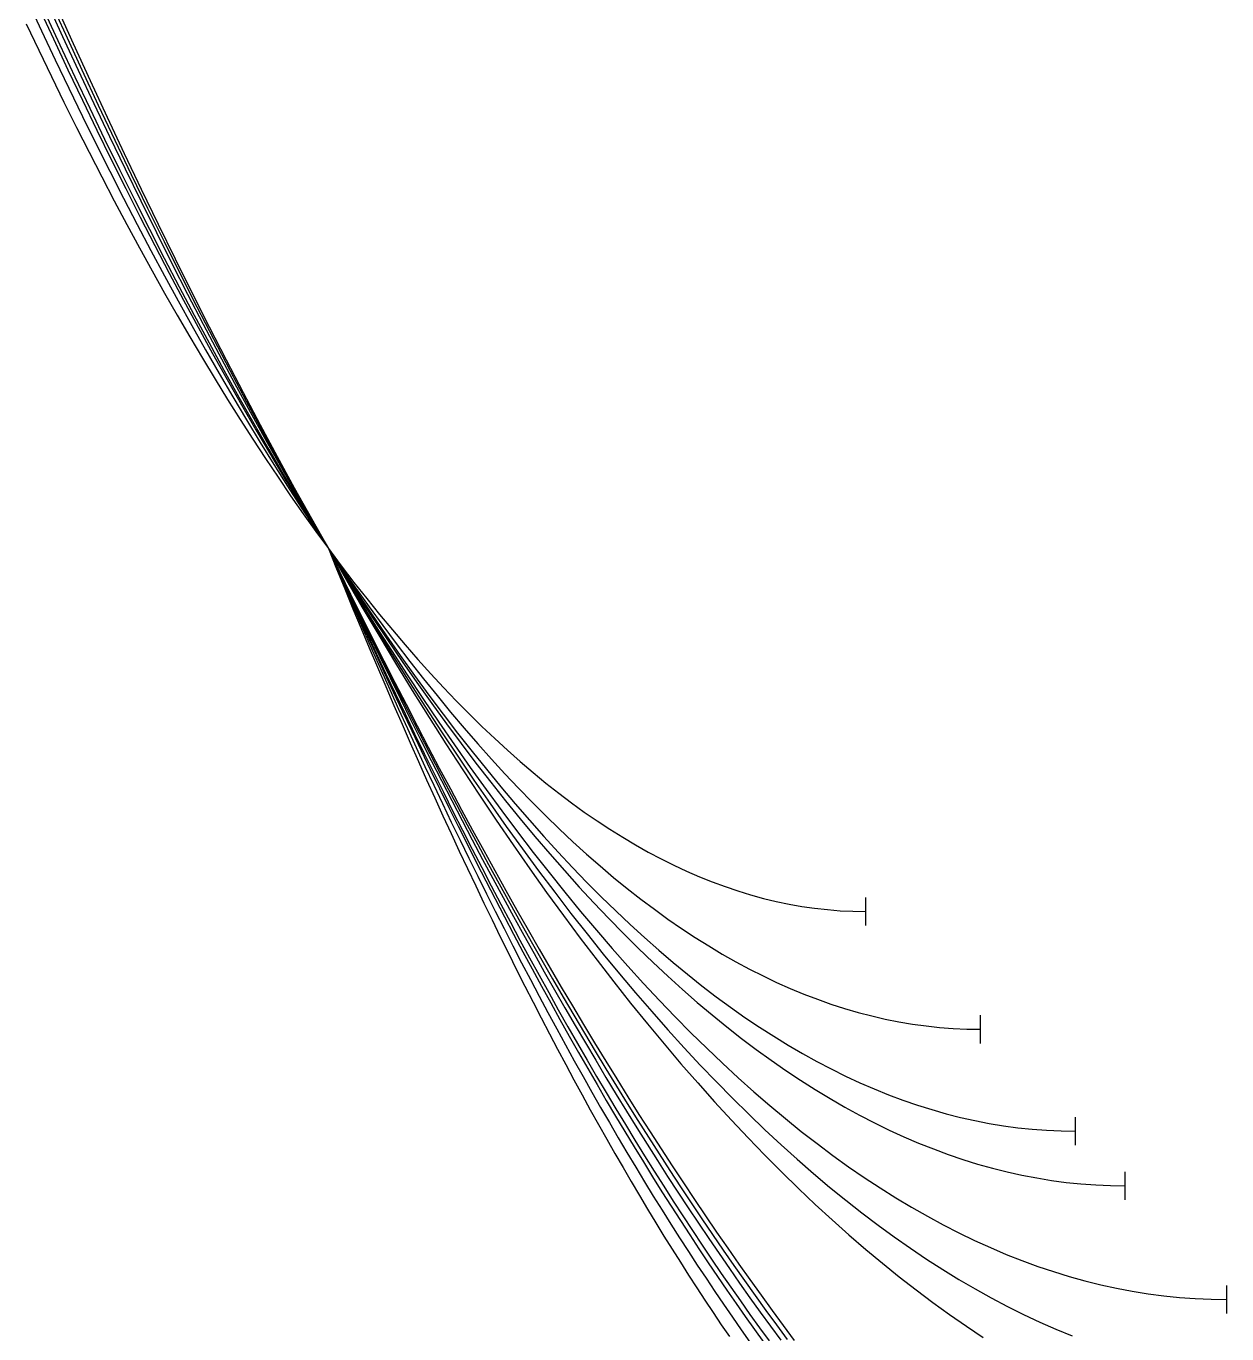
# Model space of a CAD drawing. Header units: metres. Extents: x -87 to 28195, y -4474 to 524.
# Drawn here: x 27532.9 to 27960.1, y -4133 to -3667.7 of the extents above; entities that cross this region are included whole.
import ezdxf

# ---------------------------------------------------------------- set-up
doc = ezdxf.new("R2010")
doc.units = ezdxf.units.M
for name, color, linetype in [('CATENARIES_-10_bare', 7, 'Continuous'), ('CATENARIES_-10_ICE', 7, 'Continuous'), ('CATENARIES_-19_bare', 7, 'Continuous'), ('CATENARIES_-19_HEAVY_ICE', 7, 'Continuous'), ('CATENARIES_0', 7, 'Continuous'), ('CATENARIES_0_ICE', 7, 'Continuous'), ('CATENARIES_50_theoretical', 7, 'Continuous')]:
    doc.layers.add(name, color=color, linetype=linetype)

msp = doc.modelspace()

# ---------------------------------------------------------------- linework, layer by layer
at = {"layer": 'CATENARIES_-10_bare'}
for points in [[(27541.04, -3657.59, 0), (27546.89, -3670.51, 0), (27552.74, -3683.25, 0), (27558.59, -3695.82, 0), (27564.43, -3708.21, 0), (27570.28, -3720.43, 0), (27576.13, -3732.48, 0), (27581.98, -3744.35, 0), (27587.82, -3756.06, 0), (27593.67, -3767.58, 0), (27599.52, -3778.94, 0), (27605.37, -3790.12, 0), (27611.21, -3801.13, 0), (27617.06, -3811.97, 0), (27622.91, -3822.64, 0), (27628.76, -3833.13, 0), (27634.6, -3843.45, 0), (27640.45, -3853.6, 0), (27646.2, -3863.42, 0), (27651.96, -3873.07, 0), (27657.71, -3882.55, 0), (27663.46, -3891.87, 0), (27669.22, -3901.02, 0), (27674.97, -3910.01, 0), (27680.72, -3918.82, 0), (27686.48, -3927.48, 0), (27692.23, -3935.96, 0), (27697.98, -3944.28, 0), (27703.73, -3952.44, 0), (27709.49, -3960.43, 0), (27715.24, -3968.25, 0), (27720.99, -3975.91, 0), (27726.75, -3983.4, 0), (27732.5, -3990.73, 0), (27738.25, -3997.89, 0), (27744.01, -4004.89, 0), (27749.76, -4011.72, 0), (27755.51, -4018.38, 0), (27761.27, -4024.88, 0), (27767.02, -4031.22, 0), (27772.77, -4037.38, 0), (27778.53, -4043.39, 0), (27784.28, -4049.23, 0), (27790.03, -4054.9, 0), (27795.79, -4060.41, 0), (27801.54, -4065.76, 0), (27807.29, -4070.93, 0), (27813.04, -4075.95, 0), (27818.8, -4080.8, 0), (27824.55, -4085.48, 0), (27830.3, -4090, 0), (27836.06, -4094.36, 0), (27841.81, -4098.55, 0), (27847.56, -4102.58, 0), (27853.32, -4106.44, 0), (27859.07, -4110.13, 0), (27864.82, -4113.67, 0), (27870.58, -4117.04, 0), (27876.33, -4120.24, 0), (27882.08, -4123.28, 0), (27887.84, -4126.15, 0), (27893.59, -4128.86, 0), (27899.34, -4131.41, 0), (27905.1, -4133.79, 0)], [(27640.45, -3853.6, 0), (27644.25, -3861.57, 0), (27648.04, -3869.47, 0), (27651.84, -3877.3, 0), (27655.64, -3885.06, 0), (27659.44, -3892.76, 0), (27663.23, -3900.39, 0), (27667.03, -3907.95, 0), (27670.83, -3915.44, 0), (27674.63, -3922.86, 0), (27678.42, -3930.22, 0), (27682.22, -3937.5, 0), (27686.02, -3944.72, 0), (27689.82, -3951.88, 0), (27693.61, -3958.96, 0), (27697.41, -3965.98, 0), (27701.21, -3972.93, 0), (27705.01, -3979.81, 0), (27708.8, -3986.62, 0), (27712.6, -3993.37, 0), (27716.4, -4000.05, 0), (27720.2, -4006.66, 0), (27723.99, -4013.2, 0), (27727.79, -4019.67, 0), (27731.59, -4026.08, 0), (27735.39, -4032.42, 0), (27739.18, -4038.69, 0), (27742.98, -4044.9, 0), (27746.78, -4051.04, 0), (27750.58, -4057.11, 0), (27754.37, -4063.11, 0), (27758.17, -4069.04, 0), (27761.97, -4074.91, 0), (27765.77, -4080.71, 0), (27769.56, -4086.44, 0), (27773.36, -4092.11, 0), (27777.16, -4097.71, 0), (27780.96, -4103.24, 0), (27784.75, -4108.7, 0), (27788.55, -4114.1, 0), (27792.35, -4119.43, 0), (27796.15, -4124.69, 0), (27799.94, -4129.88, 0), (27803.74, -4135.01, 0)]]:
    msp.add_polyline3d(points, dxfattribs=at)
at = {"layer": 'CATENARIES_-10_ICE'}
msp.add_line((27923.99, -4085.38), (27923.99, -4075.38), dxfattribs=at)
for points in [[(27539.6, -3662.86, 0), (27544.91, -3674.35, 0), (27550.22, -3685.68, 0), (27555.53, -3696.85, 0), (27560.83, -3707.86, 0), (27566.14, -3718.71, 0), (27571.45, -3729.39, 0), (27576.76, -3739.91, 0), (27582.07, -3750.27, 0), (27587.37, -3760.47, 0), (27592.68, -3770.51, 0), (27597.99, -3780.39, 0), (27603.3, -3790.1, 0), (27608.6, -3799.66, 0), (27613.91, -3809.05, 0), (27619.22, -3818.28, 0), (27624.53, -3827.35, 0), (27629.83, -3836.26, 0), (27635.14, -3845.01, 0), (27640.45, -3853.6, 0), (27645.7, -3861.94, 0), (27650.95, -3870.12, 0), (27656.2, -3878.14, 0), (27661.45, -3886.01, 0), (27666.7, -3893.72, 0), (27671.95, -3901.27, 0), (27677.21, -3908.67, 0), (27682.46, -3915.91, 0), (27687.71, -3922.99, 0), (27692.96, -3929.92, 0), (27698.21, -3936.69, 0), (27703.46, -3943.31, 0), (27708.71, -3949.76, 0), (27713.96, -3956.06, 0), (27719.21, -3962.21, 0), (27724.46, -3968.2, 0), (27729.71, -3974.03, 0), (27734.96, -3979.71, 0), (27740.21, -3985.23, 0), (27745.46, -3990.59, 0), (27750.72, -3995.8, 0), (27755.97, -4000.85, 0), (27761.22, -4005.75, 0), (27766.47, -4010.49, 0), (27771.72, -4015.07, 0), (27776.97, -4019.5, 0), (27782.22, -4023.77, 0), (27787.47, -4027.89, 0), (27792.72, -4031.85, 0), (27797.97, -4035.66, 0), (27803.22, -4039.31, 0), (27808.47, -4042.8, 0), (27813.72, -4046.14, 0), (27818.97, -4049.33, 0), (27824.23, -4052.35, 0), (27829.48, -4055.23, 0), (27834.73, -4057.94, 0), (27839.98, -4060.51, 0), (27845.23, -4062.91, 0), (27850.48, -4065.16, 0), (27855.73, -4067.26, 0), (27860.98, -4069.2, 0), (27866.23, -4070.99, 0), (27871.48, -4072.62, 0), (27876.73, -4074.09, 0), (27881.98, -4075.41, 0), (27887.23, -4076.57, 0), (27892.48, -4077.58, 0), (27897.74, -4078.44, 0), (27902.99, -4079.13, 0), (27908.24, -4079.68, 0), (27913.49, -4080.07, 0), (27918.74, -4080.3, 0), (27923.99, -4080.38, 0)], [(27640.45, -3853.6, 0), (27643.86, -3861.18, 0), (27647.27, -3868.7, 0), (27650.68, -3876.15, 0), (27654.09, -3883.53, 0), (27657.5, -3890.86, 0), (27660.9, -3898.11, 0), (27664.31, -3905.3, 0), (27667.72, -3912.43, 0), (27671.13, -3919.49, 0), (27674.54, -3926.49, 0), (27677.95, -3933.43, 0), (27681.36, -3940.3, 0), (27684.77, -3947.1, 0), (27688.18, -3953.84, 0), (27691.59, -3960.52, 0), (27695, -3967.13, 0), (27698.4, -3973.67, 0), (27701.81, -3980.15, 0), (27705.22, -3986.57, 0), (27708.63, -3992.93, 0), (27712.04, -3999.21, 0), (27715.45, -4005.44, 0), (27718.86, -4011.6, 0), (27722.27, -4017.7, 0), (27725.68, -4023.73, 0), (27729.09, -4029.69, 0), (27732.5, -4035.6, 0), (27735.9, -4041.44, 0), (27739.31, -4047.21, 0), (27742.72, -4052.92, 0), (27746.13, -4058.57, 0), (27749.54, -4064.15, 0), (27752.95, -4069.67, 0), (27756.36, -4075.12, 0), (27759.77, -4080.51, 0), (27763.18, -4085.84, 0), (27766.59, -4091.1, 0), (27770, -4096.3, 0), (27773.4, -4101.43, 0), (27776.81, -4106.5, 0), (27780.22, -4111.51, 0), (27783.63, -4116.45, 0), (27787.04, -4121.33, 0), (27790.45, -4126.14, 0), (27793.86, -4130.89, 0), (27797.27, -4135.58, 0)]]:
    msp.add_polyline3d(points, dxfattribs=at)
at = {"layer": 'CATENARIES_-19_bare'}
for points in [[(27543.61, -3660.43, 0), (27549.66, -3673.83, 0), (27555.71, -3687.06, 0), (27561.77, -3700.1, 0), (27567.82, -3712.97, 0), (27573.87, -3725.66, 0), (27579.92, -3738.17, 0), (27585.98, -3750.51, 0), (27592.03, -3762.67, 0), (27598.08, -3774.66, 0), (27604.13, -3786.46, 0), (27610.19, -3798.09, 0), (27616.24, -3809.55, 0), (27622.29, -3820.82, 0), (27628.34, -3831.93, 0), (27634.4, -3842.85, 0), (27640.45, -3853.6, 0), (27646.42, -3864.04, 0), (27652.4, -3874.3, 0), (27658.37, -3884.4, 0), (27664.35, -3894.32, 0), (27670.32, -3904.08, 0), (27676.3, -3913.66, 0), (27682.27, -3923.07, 0), (27688.25, -3932.31, 0), (27694.22, -3941.38, 0), (27700.2, -3950.28, 0), (27706.17, -3959.01, 0), (27712.15, -3967.56, 0), (27718.12, -3975.95, 0), (27724.09, -3984.16, 0), (27730.07, -3992.21, 0), (27736.04, -4000.09, 0), (27742.02, -4007.79, 0), (27747.99, -4015.32, 0), (27753.97, -4022.69, 0), (27759.94, -4029.88, 0), (27765.92, -4036.91, 0), (27771.89, -4043.76, 0), (27777.87, -4050.45, 0), (27783.84, -4056.96, 0), (27789.82, -4063.31, 0), (27795.79, -4069.48, 0), (27801.77, -4075.49, 0), (27807.74, -4081.32, 0), (27813.71, -4086.99, 0), (27819.69, -4092.48, 0), (27825.66, -4097.81, 0), (27831.64, -4102.97, 0), (27837.61, -4107.95, 0), (27843.59, -4112.77, 0), (27849.56, -4117.42, 0), (27855.54, -4121.9, 0), (27861.51, -4126.21, 0), (27867.49, -4130.35, 0), (27873.46, -4134.32, 0)], [(27640.45, -3853.6, 0), (27644.4, -3861.72, 0), (27648.34, -3869.78, 0), (27652.29, -3877.76, 0), (27656.24, -3885.68, 0), (27660.19, -3893.53, 0), (27664.13, -3901.3, 0), (27668.08, -3909.01, 0), (27672.03, -3916.65, 0), (27675.98, -3924.22, 0), (27679.92, -3931.72, 0), (27683.87, -3939.15, 0), (27687.82, -3946.51, 0), (27691.77, -3953.81, 0), (27695.71, -3961.03, 0), (27699.66, -3968.19, 0), (27703.61, -3975.27, 0), (27707.56, -3982.29, 0), (27711.5, -3989.24, 0), (27715.45, -3996.12, 0), (27719.4, -4002.93, 0), (27723.34, -4009.67, 0), (27727.29, -4016.35, 0), (27731.24, -4022.95, 0), (27735.19, -4029.49, 0), (27739.13, -4035.95, 0), (27743.08, -4042.35, 0), (27747.03, -4048.68, 0), (27750.98, -4054.94, 0), (27754.92, -4061.13, 0), (27758.87, -4067.25, 0), (27762.82, -4073.31, 0), (27766.77, -4079.29, 0), (27770.71, -4085.21, 0), (27774.66, -4091.06, 0), (27778.61, -4096.84, 0), (27782.56, -4102.55, 0), (27786.5, -4108.19, 0), (27790.45, -4113.76, 0), (27794.4, -4119.27, 0), (27798.34, -4124.71, 0), (27802.29, -4130.07, 0), (27806.24, -4135.37, 0)]]:
    msp.add_polyline3d(points, dxfattribs=at)
at = {"layer": 'CATENARIES_-19_HEAVY_ICE'}
msp.add_line((27872.46, -4029.66), (27872.46, -4019.66), dxfattribs=at)
for points in [[(27533.55, -3658.9, 0), (27538.41, -3669.36, 0), (27543.27, -3679.65, 0), (27548.13, -3689.8, 0), (27552.99, -3699.79, 0), (27557.84, -3709.63, 0), (27562.7, -3719.32, 0), (27567.56, -3728.85, 0), (27572.42, -3738.23, 0), (27577.28, -3747.46, 0), (27582.14, -3756.54, 0), (27587, -3765.46, 0), (27591.86, -3774.24, 0), (27596.72, -3782.86, 0), (27601.58, -3791.32, 0), (27606.44, -3799.64, 0), (27611.3, -3807.8, 0), (27616.15, -3815.82, 0), (27621.01, -3823.68, 0), (27625.87, -3831.38, 0), (27630.73, -3838.94, 0), (27635.59, -3846.35, 0), (27640.45, -3853.6, 0), (27645.28, -3860.67, 0), (27650.12, -3867.58, 0), (27654.95, -3874.35, 0), (27659.78, -3880.96, 0), (27664.62, -3887.43, 0), (27669.45, -3893.75, 0), (27674.28, -3899.91, 0), (27679.12, -3905.93, 0), (27683.95, -3911.8, 0), (27688.79, -3917.52, 0), (27693.62, -3923.09, 0), (27698.45, -3928.51, 0), (27703.29, -3933.79, 0), (27708.12, -3938.91, 0), (27712.95, -3943.88, 0), (27717.79, -3948.71, 0), (27722.62, -3953.38, 0), (27727.45, -3957.91, 0), (27732.29, -3962.29, 0), (27737.12, -3966.52, 0), (27741.95, -3970.6, 0), (27746.79, -3974.53, 0), (27751.62, -3978.32, 0), (27756.46, -3981.95, 0), (27761.29, -3985.44, 0), (27766.12, -3988.77, 0), (27770.96, -3991.96, 0), (27775.79, -3995, 0), (27780.62, -3997.9, 0), (27785.46, -4000.64, 0), (27790.29, -4003.23, 0), (27795.12, -4005.68, 0), (27799.96, -4007.98, 0), (27804.79, -4010.13, 0), (27809.62, -4012.13, 0), (27814.46, -4013.98, 0), (27819.29, -4015.69, 0), (27824.13, -4017.25, 0), (27828.96, -4018.65, 0), (27833.79, -4019.91, 0), (27838.63, -4021.03, 0), (27843.46, -4021.99, 0), (27848.29, -4022.8, 0), (27853.13, -4023.47, 0), (27857.96, -4023.99, 0), (27862.79, -4024.36, 0), (27867.63, -4024.58, 0), (27872.46, -4024.66, 0)], [(27640.45, -3853.6, 0), (27643.58, -3860.96, 0), (27646.7, -3868.26, 0), (27649.83, -3875.49, 0), (27652.95, -3882.66, 0), (27656.08, -3889.77, 0), (27659.2, -3896.81, 0), (27662.33, -3903.8, 0), (27665.45, -3910.71, 0), (27668.58, -3917.57, 0), (27671.7, -3924.36, 0), (27674.83, -3931.09, 0), (27677.95, -3937.76, 0), (27681.08, -3944.36, 0), (27684.2, -3950.9, 0), (27687.33, -3957.38, 0), (27690.45, -3963.79, 0), (27693.58, -3970.14, 0), (27696.7, -3976.43, 0), (27699.83, -3982.66, 0), (27702.95, -3988.82, 0), (27706.08, -3994.92, 0), (27709.2, -4000.96, 0), (27712.33, -4006.93, 0), (27715.45, -4012.84, 0), (27718.58, -4018.69, 0), (27721.7, -4024.48, 0), (27724.83, -4030.2, 0), (27727.95, -4035.86, 0), (27731.08, -4041.46, 0), (27734.2, -4047, 0), (27737.33, -4052.47, 0), (27740.45, -4057.88, 0), (27743.58, -4063.23, 0), (27746.7, -4068.52, 0), (27749.83, -4073.74, 0), (27752.95, -4078.9, 0), (27756.08, -4084, 0), (27759.2, -4089.04, 0), (27762.33, -4094.01, 0), (27765.45, -4098.92, 0), (27768.58, -4103.77, 0), (27771.7, -4108.56, 0), (27774.83, -4113.28, 0), (27777.95, -4117.94, 0), (27781.08, -4122.54, 0), (27784.2, -4127.08, 0), (27787.33, -4131.56, 0), (27790.45, -4135.97, 0)]]:
    msp.add_polyline3d(points, dxfattribs=at)
at = {"layer": 'CATENARIES_0'}
msp.add_line((27960.15, -4125.84), (27960.15, -4115.84), dxfattribs=at)
for points in [[(27540.29, -3659.15, 0), (27545.85, -3671.35, 0), (27551.42, -3683.39, 0), (27556.98, -3695.26, 0), (27562.55, -3706.97, 0), (27568.11, -3718.51, 0), (27573.68, -3729.89, 0), (27579.24, -3741.1, 0), (27584.8, -3752.15, 0), (27590.37, -3763.04, 0), (27595.93, -3773.76, 0), (27601.5, -3784.31, 0), (27607.06, -3794.7, 0), (27612.63, -3804.93, 0), (27618.19, -3814.99, 0), (27623.76, -3824.89, 0), (27629.32, -3834.62, 0), (27634.89, -3844.19, 0), (27640.45, -3853.6, 0), (27646.06, -3862.92, 0), (27651.67, -3872.06, 0), (27657.28, -3881.05, 0), (27662.88, -3889.86, 0), (27668.49, -3898.51, 0), (27674.1, -3907, 0), (27679.71, -3915.32, 0), (27685.32, -3923.47, 0), (27690.93, -3931.46, 0), (27696.54, -3939.28, 0), (27702.15, -3946.93, 0), (27707.75, -3954.42, 0), (27713.36, -3961.75, 0), (27718.97, -3968.9, 0), (27724.58, -3975.9, 0), (27730.19, -3982.73, 0), (27735.8, -3989.39, 0), (27741.41, -3995.88, 0), (27747.02, -4002.22, 0), (27752.62, -4008.38, 0), (27758.23, -4014.39, 0), (27763.84, -4020.22, 0), (27769.45, -4025.89, 0), (27775.06, -4031.4, 0), (27780.67, -4036.74, 0), (27786.28, -4041.92, 0), (27791.89, -4046.93, 0), (27797.49, -4051.78, 0), (27803.1, -4056.46, 0), (27808.71, -4060.98, 0), (27814.32, -4065.34, 0), (27819.93, -4069.52, 0), (27825.54, -4073.55, 0), (27831.15, -4077.41, 0), (27836.76, -4081.1, 0), (27842.36, -4084.63, 0), (27847.97, -4088, 0), (27853.58, -4091.2, 0), (27859.19, -4094.24, 0), (27864.8, -4097.11, 0), (27870.41, -4099.82, 0), (27876.02, -4102.37, 0), (27881.63, -4104.75, 0), (27887.23, -4106.97, 0), (27892.84, -4109.02, 0), (27898.45, -4110.91, 0), (27904.06, -4112.63, 0), (27909.67, -4114.19, 0), (27915.28, -4115.58, 0), (27920.89, -4116.81, 0), (27926.5, -4117.88, 0), (27932.1, -4118.78, 0), (27937.71, -4119.52, 0), (27943.32, -4120.1, 0), (27948.93, -4120.51, 0), (27954.54, -4120.75, 0), (27960.15, -4120.84, 0)], [(27640.45, -3853.6, 0), (27644.11, -3861.44, 0), (27647.77, -3869.22, 0), (27651.43, -3876.93, 0), (27655.08, -3884.57, 0), (27658.74, -3892.14, 0), (27662.4, -3899.65, 0), (27666.06, -3907.09, 0), (27669.72, -3914.46, 0), (27673.38, -3921.77, 0), (27677.04, -3929.01, 0), (27680.69, -3936.18, 0), (27684.35, -3943.28, 0), (27688.01, -3950.32, 0), (27691.67, -3957.29, 0), (27695.33, -3964.19, 0), (27698.99, -3971.03, 0), (27702.65, -3977.8, 0), (27706.3, -3984.5, 0), (27709.96, -3991.13, 0), (27713.62, -3997.7, 0), (27717.28, -4004.2, 0), (27720.94, -4010.63, 0), (27724.6, -4017, 0), (27728.25, -4023.3, 0), (27731.91, -4029.53, 0), (27735.57, -4035.7, 0), (27739.23, -4041.8, 0), (27742.89, -4047.83, 0), (27746.55, -4053.8, 0), (27750.21, -4059.7, 0), (27753.86, -4065.53, 0), (27757.52, -4071.3, 0), (27761.18, -4077, 0), (27764.84, -4082.63, 0), (27768.5, -4088.2, 0), (27772.16, -4093.69, 0), (27775.82, -4099.13, 0), (27779.47, -4104.49, 0), (27783.13, -4109.79, 0), (27786.79, -4115.03, 0), (27790.45, -4120.19, 0), (27794.11, -4125.29, 0), (27797.77, -4130.33, 0), (27801.43, -4135.29, 0)]]:
    msp.add_polyline3d(points, dxfattribs=at)
at = {"layer": 'CATENARIES_0_ICE'}
msp.add_line((27906.25, -4065.9), (27906.25, -4055.9), dxfattribs=at)
for points in [[(27537.46, -3661.09, 0), (27542.61, -3672.22, 0), (27547.76, -3683.19, 0), (27552.91, -3694, 0), (27558.06, -3704.65, 0), (27563.21, -3715.15, 0), (27568.36, -3725.48, 0), (27573.51, -3735.66, 0), (27578.66, -3745.68, 0), (27583.81, -3755.54, 0), (27588.96, -3765.24, 0), (27594.11, -3774.79, 0), (27599.26, -3784.18, 0), (27604.41, -3793.41, 0), (27609.55, -3802.48, 0), (27614.7, -3811.39, 0), (27619.85, -3820.15, 0), (27625, -3828.75, 0), (27630.15, -3837.19, 0), (27635.3, -3845.47, 0), (27640.45, -3853.6, 0), (27645.56, -3861.51, 0), (27650.67, -3869.27, 0), (27655.78, -3876.87, 0), (27660.9, -3884.32, 0), (27666.01, -3891.61, 0), (27671.12, -3898.75, 0), (27676.23, -3905.73, 0), (27681.34, -3912.56, 0), (27686.45, -3919.24, 0), (27691.57, -3925.76, 0), (27696.68, -3932.13, 0), (27701.79, -3938.34, 0), (27706.9, -3944.4, 0), (27712.01, -3950.3, 0), (27717.12, -3956.05, 0), (27722.23, -3961.65, 0), (27727.35, -3967.09, 0), (27732.46, -3972.38, 0), (27737.57, -3977.52, 0), (27742.68, -3982.5, 0), (27747.79, -3987.32, 0), (27752.9, -3992, 0), (27758.01, -3996.52, 0), (27763.13, -4000.88, 0), (27768.24, -4005.1, 0), (27773.35, -4009.16, 0), (27778.46, -4013.06, 0), (27783.57, -4016.82, 0), (27788.68, -4020.41, 0), (27793.8, -4023.86, 0), (27798.91, -4027.15, 0), (27804.02, -4030.29, 0), (27809.13, -4033.28, 0), (27814.24, -4036.11, 0), (27819.35, -4038.79, 0), (27824.46, -4041.31, 0), (27829.58, -4043.69, 0), (27834.69, -4045.91, 0), (27839.8, -4047.97, 0), (27844.91, -4049.89, 0), (27850.02, -4051.65, 0), (27855.13, -4053.25, 0), (27860.24, -4054.71, 0), (27865.36, -4056.01, 0), (27870.47, -4057.16, 0), (27875.58, -4058.15, 0), (27880.69, -4058.99, 0), (27885.8, -4059.68, 0), (27890.91, -4060.22, 0), (27896.03, -4060.6, 0), (27901.14, -4060.83, 0), (27906.25, -4060.9, 0)], [(27640.45, -3853.6, 0), (27643.75, -3861.07, 0), (27647.04, -3868.47, 0), (27650.34, -3875.81, 0), (27653.64, -3883.08, 0), (27656.93, -3890.29, 0), (27660.23, -3897.44, 0), (27663.53, -3904.53, 0), (27666.82, -3911.55, 0), (27670.12, -3918.51, 0), (27673.42, -3925.4, 0), (27676.71, -3932.23, 0), (27680.01, -3939, 0), (27683.31, -3945.7, 0), (27686.6, -3952.34, 0), (27689.9, -3958.92, 0), (27693.2, -3965.43, 0), (27696.49, -3971.88, 0), (27699.79, -3978.27, 0), (27703.09, -3984.6, 0), (27706.38, -3990.86, 0), (27709.68, -3997.05, 0), (27712.98, -4003.19, 0), (27716.27, -4009.26, 0), (27719.57, -4015.27, 0), (27722.87, -4021.21, 0), (27726.16, -4027.1, 0), (27729.46, -4032.91, 0), (27732.76, -4038.67, 0), (27736.05, -4044.36, 0), (27739.35, -4049.99, 0), (27742.65, -4055.56, 0), (27745.94, -4061.06, 0), (27749.24, -4066.5, 0), (27752.54, -4071.88, 0), (27755.83, -4077.2, 0), (27759.13, -4082.45, 0), (27762.43, -4087.64, 0), (27765.72, -4092.76, 0), (27769.02, -4097.83, 0), (27772.32, -4102.83, 0), (27775.61, -4107.77, 0), (27778.91, -4112.64, 0), (27782.21, -4117.45, 0), (27785.5, -4122.2, 0), (27788.8, -4126.89, 0), (27792.1, -4131.51, 0), (27795.4, -4136.07, 0)]]:
    msp.add_polyline3d(points, dxfattribs=at)
at = {"layer": 'CATENARIES_50_theoretical'}
msp.add_line((27831.68, -3987.74), (27831.68, -3977.74), dxfattribs=at)
for points in [[(27532.92, -3666.84, 0), (27537.4, -3676.28, 0), (27541.88, -3685.57, 0), (27546.36, -3694.72, 0), (27550.84, -3703.72, 0), (27555.32, -3712.58, 0), (27559.8, -3721.3, 0), (27564.28, -3729.87, 0), (27568.76, -3738.3, 0), (27573.24, -3746.58, 0), (27577.72, -3754.72, 0), (27582.2, -3762.72, 0), (27586.68, -3770.57, 0), (27591.16, -3778.28, 0), (27595.64, -3785.84, 0), (27600.13, -3793.26, 0), (27604.61, -3800.54, 0), (27609.09, -3807.67, 0), (27613.57, -3814.66, 0), (27618.05, -3821.51, 0), (27622.53, -3828.21, 0), (27627.01, -3834.77, 0), (27631.49, -3841.19, 0), (27635.97, -3847.47, 0), (27640.45, -3853.6, 0), (27645, -3859.68, 0), (27649.56, -3865.62, 0), (27654.11, -3871.41, 0), (27658.66, -3877.06, 0), (27663.22, -3882.55, 0), (27667.77, -3887.9, 0), (27672.32, -3893.1, 0), (27676.87, -3898.15, 0), (27681.43, -3903.06, 0), (27685.98, -3907.82, 0), (27690.53, -3912.43, 0), (27695.09, -3916.9, 0), (27699.64, -3921.22, 0), (27704.19, -3925.39, 0), (27708.75, -3929.42, 0), (27713.3, -3933.3, 0), (27717.85, -3937.03, 0), (27722.4, -3940.61, 0), (27726.96, -3944.05, 0), (27731.51, -3947.34, 0), (27736.06, -3950.49, 0), (27740.62, -3953.49, 0), (27745.17, -3956.34, 0), (27749.72, -3959.05, 0), (27754.28, -3961.61, 0), (27758.83, -3964.02, 0), (27763.38, -3966.29, 0), (27767.93, -3968.41, 0), (27772.49, -3970.38, 0), (27777.04, -3972.21, 0), (27781.59, -3973.89, 0), (27786.15, -3975.43, 0), (27790.7, -3976.82, 0), (27795.25, -3978.06, 0), (27799.81, -3979.16, 0), (27804.36, -3980.11, 0), (27808.91, -3980.91, 0), (27813.47, -3981.57, 0), (27818.02, -3982.08, 0), (27822.57, -3982.45, 0), (27827.12, -3982.67, 0), (27831.68, -3982.74, 0)], [(27640.45, -3853.6, 0), (27643.36, -3860.79, 0), (27646.28, -3867.92, 0), (27649.19, -3874.99, 0), (27652.1, -3882, 0), (27655.01, -3888.94, 0), (27657.93, -3895.83, 0), (27660.84, -3902.65, 0), (27663.75, -3909.41, 0), (27666.66, -3916.11, 0), (27669.58, -3922.75, 0), (27672.49, -3929.33, 0), (27675.4, -3935.84, 0), (27678.31, -3942.3, 0), (27681.23, -3948.69, 0), (27684.14, -3955.02, 0), (27687.05, -3961.29, 0), (27689.96, -3967.5, 0), (27692.88, -3973.65, 0), (27695.79, -3979.74, 0), (27698.7, -3985.76, 0), (27701.62, -3991.73, 0), (27704.53, -3997.63, 0), (27707.44, -4003.47, 0), (27710.35, -4009.26, 0), (27713.27, -4014.98, 0), (27716.18, -4020.64, 0), (27719.09, -4026.24, 0), (27722, -4031.77, 0), (27724.92, -4037.25, 0), (27727.83, -4042.67, 0), (27730.74, -4048.02, 0), (27733.65, -4053.32, 0), (27736.57, -4058.55, 0), (27739.48, -4063.72, 0), (27742.39, -4068.84, 0), (27745.3, -4073.89, 0), (27748.22, -4078.88, 0), (27751.13, -4083.81, 0), (27754.04, -4088.68, 0), (27756.95, -4093.49, 0), (27759.87, -4098.24, 0), (27762.78, -4102.92, 0), (27765.69, -4107.55, 0), (27768.61, -4112.12, 0), (27771.52, -4116.62, 0), (27774.43, -4121.07, 0), (27777.34, -4125.45, 0), (27780.26, -4129.78, 0), (27783.17, -4134.04, 0)]]:
    msp.add_polyline3d(points, dxfattribs=at)

doc.saveas('drawing.dxf')
